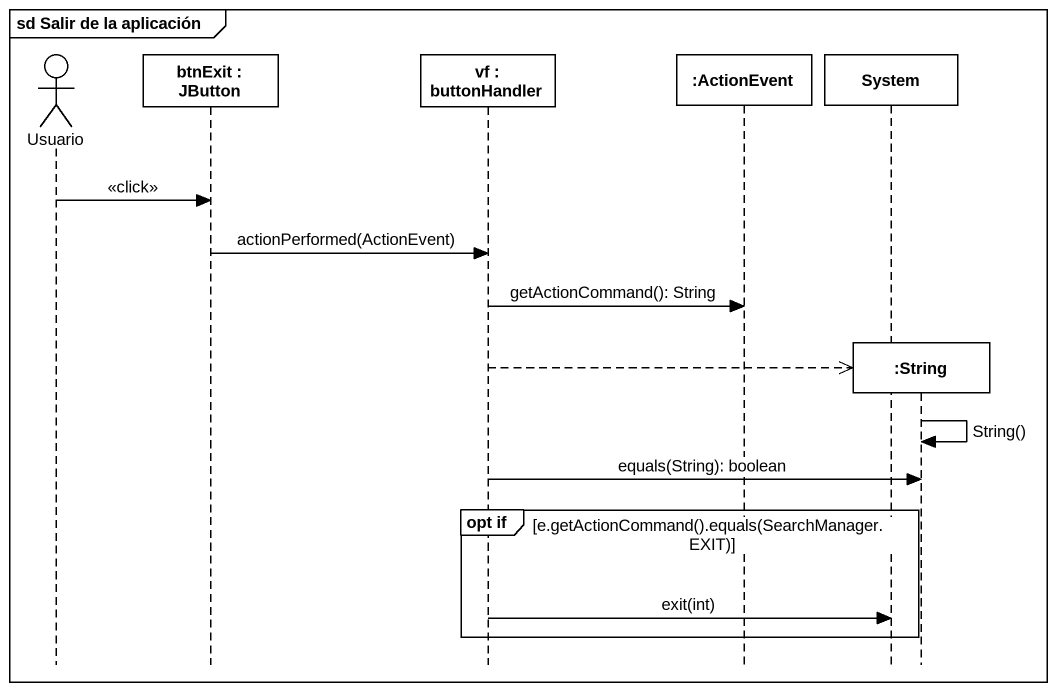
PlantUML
@startuml
mainframe sd Salir de la aplicación
hide footbox
actor Usuario
participant "btnExit : JButton" as btnExit
participant "vf : buttonHandler" as vf
participant ":ActionEvent" as ActionEvent
participant System
participant ":String" as String

Usuario -> btnExit : <<click>>
btnExit -> vf : actionPerformed(ActionEvent)
vf -> ActionEvent : getActionCommand(): String
vf -->> String **
String -> String : String()
vf -> String : equals(String): boolean
group opt if [e.getActionCommand().equals(SearchManager.EXIT)]
  vf -> System : exit(int)
end
@enduml
